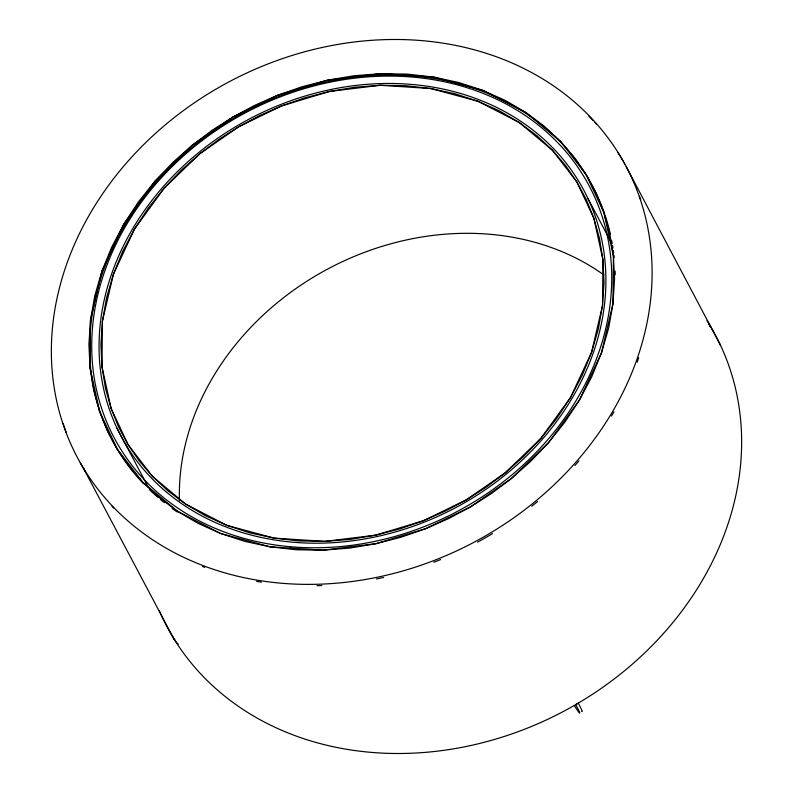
<?xml version="1.0" encoding="UTF-8"?>
<svg xmlns="http://www.w3.org/2000/svg" width="793" height="793" viewBox="0 0 793 793"><rect width="100%" height="100%" fill="white"/><g stroke="black" fill="none" stroke-linecap="round" stroke-linejoin="round"><path stroke-width="1.19" d="M84.524 470.13L83.82 468.96L173.33 637.85A310.569 260.758 -27.9 0 0 579.197 702.578A310.569 260.758 -27.9 0 0 706.969 320.65M587.93 198.458A262.047 220.018 -27.9 0 1 315.941 543.205A262.047 220.018 -27.9 0 1 153.545 198.329A262.047 220.018 -27.9 0 1 587.93 198.458L611.552 243.074M117.017 428.2L148.132 486.961M626.202 166.629L720.619 345.52M179.456 500.75A260.104 218.382 -27.9 0 1 328.133 268.797A260.104 218.382 -27.9 0 1 603.79 274.893M574.35 705.592A58.236 1.596 59.7 0 0 575.768 704.59L578.275 703.123A58.236 1.596 59.7 0 1 581.755 711.222M178.256 644.164A58.236 31.591 -31.4 0 1 173.964 638.89L172.696 636.809A58.236 31.591 -31.4 0 0 175.312 640.486M710.786 327.37A58.236 31.591 -31.4 0 0 709.864 325.299L708.585 323.207A58.236 31.591 -31.4 0 1 709.884 326.369M172.626 636.68A310.569 260.758 -27.9 0 1 159.175 610.441M639.426 196.238A310.569 260.758 -27.9 0 1 640.645 199.697M638.732 357.663A310.569 260.758 -27.9 0 1 637.136 362.252M613.96 411.894A310.569 260.758 -27.9 0 1 611.472 416.087M578.94 460.902A310.569 260.758 -27.9 0 1 574.895 465.511M537.575 501.523A310.569 260.758 -27.9 0 1 531.855 506.182M492.443 533.63A310.569 260.758 -27.9 0 1 477.485 542.184M440.611 559.58A310.569 260.758 -27.9 0 1 433.781 562.277M383.594 577.443A310.569 260.758 -27.9 0 1 376.447 578.959M321.869 585.541A310.569 260.758 -27.9 0 1 316.972 585.69M261.383 582.131A310.569 260.758 -27.9 0 1 256.555 581.348M204.713 567.342A310.569 260.758 -27.9 0 1 202.483 566.489M113.696 508.055A310.569 260.758 -27.9 0 1 112.011 506.271M86.457 473.243A310.569 260.758 -27.9 0 1 80.222 462.755M66.354 432.73A310.569 260.758 -27.9 0 1 63.153 423.551M588.703 116.006A310.569 260.758 -27.9 0 1 592.936 120.397M594.611 122.211A310.569 260.758 -27.9 0 1 596.257 124.035M617.836 152.395A310.569 260.758 -27.9 0 1 624.715 163.913M146.17 485.385A307.654 258.32 -27.9 0 1 146.517 482.977M608.479 238.316A307.654 258.32 -27.9 0 1 610.65 239.367M143.543 483.72A271.751 228.166 -27.9 0 1 233.697 118.385A271.751 228.166 -27.9 0 1 604.623 213.902M605.009 215.052A271.751 228.166 -27.9 0 1 610.293 233.876M611.75 240.913A271.751 228.166 -27.9 0 1 612.186 243.273M612.592 245.632A271.751 228.166 -27.9 0 1 612.959 248.001M613.306 250.37A271.751 228.166 -27.9 0 1 613.633 252.759M613.921 255.138A271.751 228.166 -27.9 0 1 614.188 257.527M615.14 271.067A271.751 228.166 -27.9 0 1 615.249 274.794M177.186 511.981A271.751 228.166 -27.9 0 1 172.19 508.511M164.429 502.683A271.751 228.166 -27.9 0 1 160.682 499.649M157.866 497.28A271.751 228.166 -27.9 0 1 149.629 489.806M90.501 320.094L90.015 367.744L93.643 390.196L99.581 411.369L107.551 431.065L117.275 449.135L128.902 466.096L142.809 482.322L159.016 497.479L177.463 511.267L198.022 523.35L220.494 533.451L244.581 541.332L269.937 546.803L296.176 549.767L322.85 550.183L349.554 548.122L375.872 543.701L401.417 537.119L425.861 528.604L448.967 518.434L470.507 506.886L491.095 493.771L511.188 478.675L530.438 461.615L548.469 442.702L564.923 422.094L579.445 400.039L591.717 376.814L601.5 352.776L608.618 328.302L612.959 303.778L614.545 279.602L613.445 256.129L609.817 233.677L603.879 212.504L595.91 192.808L586.186 174.738L574.558 157.777L560.661 141.55L544.454 126.394L525.997 112.606L505.438 100.523L482.967 90.422L458.879 82.541L433.523 77.07L407.295 74.106L380.61 73.69L353.906 75.751L327.588 80.172L302.054 86.754L277.6 95.269L254.503 105.449L232.954 116.987L212.365 130.102L192.273 145.208L173.023 162.258L154.992 181.171L138.537 201.779L124.015 223.834L111.744 247.059L101.96 271.097L94.843 295.571L90.501 320.094L88.915 344.271L90.015 367.744L99.581 411.369L117.275 449.135L142.809 482.322L177.463 511.267L220.494 533.451L269.937 546.803L322.85 550.183L375.872 543.701L425.861 528.604L470.507 506.886L511.188 478.675L548.469 442.702L579.445 400.039L601.5 352.776L612.959 303.778L613.445 256.129L603.879 212.504L586.186 174.738L560.661 141.55L525.997 112.606L482.967 90.422L433.523 77.07L380.61 73.69L327.588 80.172L277.6 95.269L232.954 116.987L192.273 145.208L154.992 181.171L124.015 223.834L101.96 271.097L90.501 320.094M102.436 321.135L101.98 366.743L105.449 388.233L111.129 408.504L118.762 427.348L128.069 444.645L139.191 460.882L152.504 476.415L168.017 490.926L185.671 504.11L205.357 515.678L226.857 525.353L249.914 532.896L274.19 538.13L299.298 540.965L324.833 541.371L350.397 539.399L375.575 535.166L400.029 528.862L423.432 520.704L445.537 510.97L466.165 499.927L485.861 487.378L505.101 472.915L523.519 456.59L540.786 438.489L556.527 418.773L570.425 397.65L582.181 375.426L591.538 352.419L598.348 328.996L602.511 305.523L604.028 282.387L602.967 259.916L599.498 238.425L593.818 218.154L586.186 199.311L576.878 182.013L565.756 165.777L552.443 150.254L536.93 135.742L519.276 122.548L499.59 110.98L478.09 101.306L455.033 93.772L430.758 88.529L405.649 85.694L380.115 85.287L354.55 87.27L329.373 91.492L304.918 97.807L281.515 105.955L259.41 115.689L238.782 126.731L219.076 139.29L199.846 153.743L181.428 170.069L164.161 188.169L148.42 207.895L134.523 229.008L122.766 251.232L113.409 274.239L106.599 297.672L102.436 321.135L100.919 344.271L101.98 366.743L111.129 408.504L128.069 444.645L152.504 476.415L185.671 504.11L226.857 525.353L274.19 538.13L324.833 541.371L375.575 535.166L423.432 520.704L466.165 499.927L505.101 472.915L540.786 438.489L570.425 397.65L591.538 352.419L602.511 305.523L602.967 259.916L593.818 218.154L576.878 182.013L552.443 150.254L519.276 122.548L478.09 101.306L430.758 88.529L380.115 85.287L329.373 91.492L281.515 105.955L238.782 126.731L199.846 153.743L164.161 188.169L134.523 229.008L113.409 274.239L102.436 321.135M308.437 584.382A310.569 260.758 -27.9 0 0 630.792 175.788A310.569 260.758 -27.9 0 0 115.966 175.63A310.569 260.758 -27.9 0 0 308.437 584.382M290.516 546.744A268.837 225.718 -27.9 0 0 601.183 213.565A268.837 225.718 -27.9 0 0 163.487 175.491A268.837 225.718 -27.9 0 0 290.516 546.744"/></g></svg>
